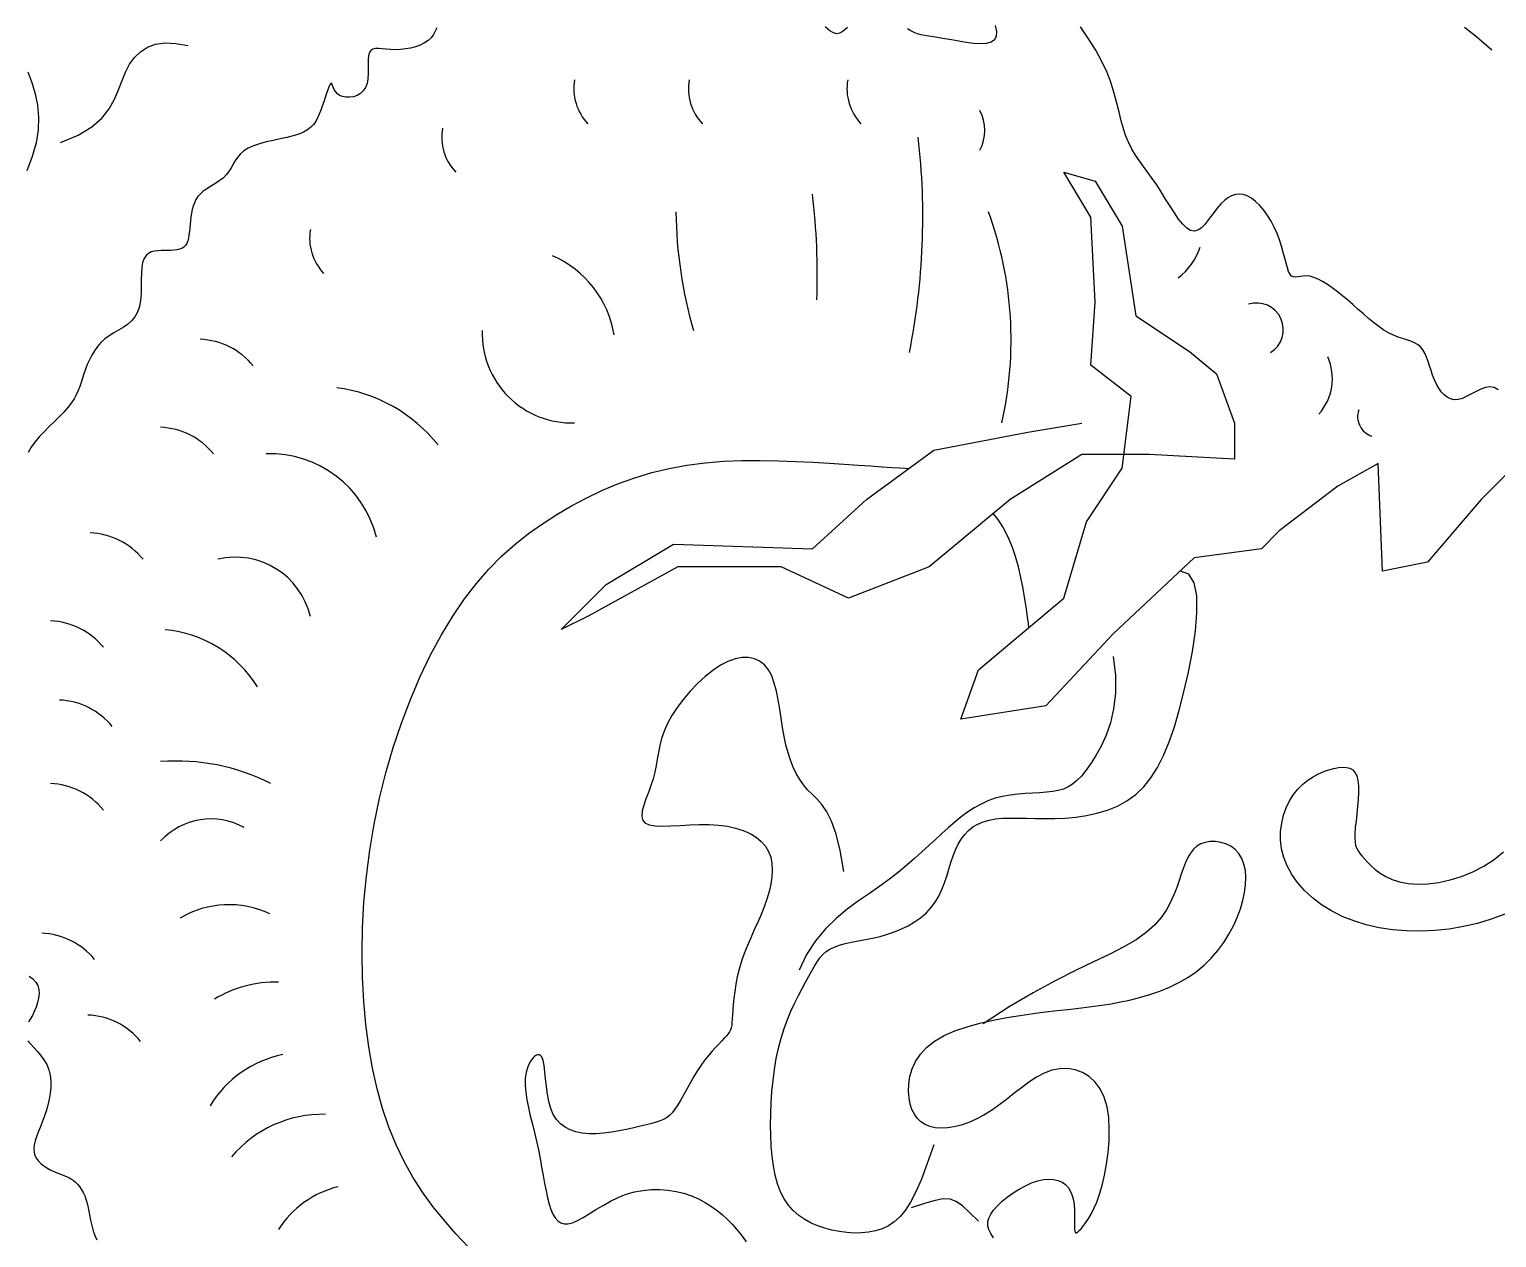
# Model space of a CAD drawing. Extents: x 2475 to 5335, y 627 to 2827.
# Drawn here: x 3400.5 to 3657.5, y 1951.9 to 2163.5 of the extents above; entities that cross this region are included whole.
import ezdxf

# ---------------------------------------------------------------- set-up
doc = ezdxf.new("R2010")
doc.units = 0
doc.header["$MEASUREMENT"] = 0
doc.layers.add('3', color=3, linetype='CONTINUOUS')
doc.layers.add('7', color=7, linetype='CONTINUOUS')

msp = doc.modelspace()

# ---------------------------------------------------------------- linework, layer by layer
at = {"layer": '3'}
for points in [[(3543.79, 2163.87), (3543.34, 2163.44), (3542.89, 2163.08), (3542.44, 2162.84), (3541.94, 2162.77), (3541.37, 2162.9), (3540.71, 2163.29), (3539.93, 2163.97)], [(3569.69, 2164.18), (3569.9, 2163.17), (3569.87, 2162.34), (3569.56, 2161.71), (3568.96, 2161.3), (3568.1, 2161.08), (3567.05, 2161.02), (3565.86, 2161.08), (3564.59, 2161.23), (3563.29, 2161.44), (3562.02, 2161.67), (3560.85, 2161.89), (3559.81, 2162.06), (3558.89, 2162.2), (3558.08, 2162.33), (3557.36, 2162.45), (3556.7, 2162.59), (3556.09, 2162.77), (3555.5, 2162.99), (3554.92, 2163.28), (3554.32, 2163.64)], [(3657.76, 2100.37), (3657.06, 2100.77), (3656.32, 2100.89), (3655.55, 2100.78), (3654.74, 2100.5), (3653.93, 2100.11), (3653.11, 2099.67), (3652.31, 2099.25), (3651.53, 2098.89), (3650.79, 2098.68), (3650.1, 2098.64), (3649.45, 2098.78), (3648.85, 2099.07), (3648.31, 2099.5), (3647.81, 2100.05), (3647.36, 2100.68), (3646.96, 2101.39), (3646.61, 2102.16), (3646.3, 2102.96), (3646.03, 2103.77), (3645.77, 2104.57), (3645.52, 2105.36), (3645.24, 2106.1), (3644.94, 2106.79), (3644.59, 2107.39), (3644.17, 2107.9), (3643.67, 2108.31), (3643.1, 2108.63), (3642.46, 2108.89), (3641.77, 2109.12), (3641.03, 2109.36), (3640.24, 2109.62), (3639.43, 2109.94), (3638.59, 2110.34), (3637.73, 2110.85), (3636.86, 2111.46), (3635.97, 2112.15), (3635.08, 2112.89), (3634.18, 2113.67), (3633.27, 2114.48), (3632.36, 2115.29), (3631.44, 2116.09), (3630.53, 2116.85), (3629.62, 2117.57), (3628.73, 2118.24), (3627.87, 2118.83), (3627.04, 2119.34), (3626.25, 2119.76), (3625.5, 2120.07), (3624.82, 2120.27), (3624.2, 2120.34), (3623.64, 2120.32), (3623.13, 2120.26), (3622.68, 2120.18), (3622.28, 2120.14), (3621.93, 2120.17), (3621.61, 2120.32), (3621.33, 2120.62), (3621.08, 2121.1), (3620.86, 2121.76), (3620.63, 2122.55), (3620.39, 2123.47), (3620.14, 2124.47), (3619.84, 2125.54), (3619.48, 2126.64), (3619.07, 2127.76), (3618.57, 2128.85), (3618, 2129.92), (3617.38, 2130.92), (3616.71, 2131.85), (3616.01, 2132.68), (3615.29, 2133.39), (3614.56, 2133.96), (3613.84, 2134.37), (3613.13, 2134.61), (3612.43, 2134.68), (3611.75, 2134.6), (3611.09, 2134.37), (3610.45, 2134.02), (3609.82, 2133.54), (3609.2, 2132.96), (3608.61, 2132.28), (3608.03, 2131.53), (3607.46, 2130.75), (3606.89, 2129.99), (3606.32, 2129.3), (3605.74, 2128.73), (3605.15, 2128.34), (3604.54, 2128.17), (3603.9, 2128.28), (3603.23, 2128.69), (3602.53, 2129.38), (3601.81, 2130.29), (3601.07, 2131.37), (3600.31, 2132.56), (3599.54, 2133.81), (3598.76, 2135.07), (3597.97, 2136.29), (3597.19, 2137.42), (3596.42, 2138.48), (3595.67, 2139.49), (3594.95, 2140.49), (3594.27, 2141.49), (3593.64, 2142.53), (3593.07, 2143.63), (3592.57, 2144.82), (3592.15, 2146.12), (3591.77, 2147.52), (3591.4, 2149.03), (3591, 2150.63), (3590.54, 2152.32), (3589.97, 2154.1), (3589.27, 2155.96), (3588.39, 2157.88), (3587.31, 2159.87), (3586.03, 2161.9), (3584.6, 2163.97)], [(3651.86, 2163.91), (3654.04, 2162.2), (3656.65, 2159.94)], [(3471.87, 2163.8), (3471.6, 2163.2), (3471.3, 2162.61), (3470.9, 2162.06), (3470.38, 2161.57), (3469.73, 2161.15), (3468.98, 2160.79), (3468.16, 2160.49), (3467.29, 2160.26), (3466.39, 2160.1), (3465.5, 2160), (3464.63, 2159.97), (3463.81, 2160), (3463.04, 2160.06), (3462.34, 2160.13), (3461.71, 2160.17), (3461.16, 2160.15), (3460.71, 2160.04), (3460.35, 2159.82), (3460.1, 2159.45), (3459.95, 2158.91), (3459.89, 2158.23), (3459.88, 2157.44), (3459.88, 2156.6), (3459.87, 2155.73), (3459.8, 2154.87), (3459.66, 2154.06), (3459.4, 2153.35), (3459.01, 2152.76), (3458.5, 2152.3), (3457.91, 2151.96), (3457.27, 2151.74), (3456.61, 2151.64), (3455.97, 2151.64), (3455.38, 2151.75), (3454.87, 2151.96), (3454.47, 2152.26), (3454.16, 2152.63), (3453.93, 2153.02), (3453.76, 2153.4), (3453.63, 2153.72), (3453.52, 2153.97), (3453.42, 2154.09), (3453.3, 2154.05), (3453.15, 2153.83), (3452.98, 2153.44), (3452.78, 2152.91), (3452.56, 2152.29), (3452.32, 2151.59), (3452.07, 2150.84), (3451.82, 2150.09), (3451.56, 2149.35), (3451.29, 2148.65), (3451.01, 2148.01), (3450.68, 2147.41), (3450.29, 2146.87), (3449.82, 2146.37), (3449.25, 2145.92), (3448.56, 2145.52), (3447.72, 2145.17), (3446.73, 2144.86), (3445.62, 2144.59), (3444.43, 2144.34), (3443.21, 2144.08), (3442, 2143.81), (3440.83, 2143.5), (3439.76, 2143.15), (3438.83, 2142.73), (3438.07, 2142.24), (3437.45, 2141.68), (3436.95, 2141.08), (3436.52, 2140.45), (3436.15, 2139.81), (3435.79, 2139.18), (3435.42, 2138.58), (3435, 2138.03), (3434.5, 2137.54), (3433.95, 2137.1), (3433.35, 2136.69), (3432.73, 2136.31), (3432.11, 2135.94), (3431.52, 2135.56), (3430.96, 2135.16), (3430.47, 2134.72), (3430.05, 2134.24), (3429.7, 2133.72), (3429.42, 2133.16), (3429.2, 2132.57), (3429.03, 2131.95), (3428.9, 2131.32), (3428.8, 2130.67), (3428.72, 2130.02), (3428.66, 2129.37), (3428.61, 2128.73), (3428.55, 2128.11), (3428.48, 2127.52), (3428.39, 2126.97), (3428.26, 2126.47), (3428.08, 2126.03), (3427.85, 2125.67), (3427.56, 2125.38), (3427.21, 2125.16), (3426.8, 2125.01), (3426.35, 2124.9), (3425.85, 2124.84), (3425.33, 2124.81), (3424.77, 2124.8), (3424.19, 2124.8), (3423.6, 2124.79), (3423, 2124.76), (3422.43, 2124.69), (3421.88, 2124.53), (3421.39, 2124.29), (3420.96, 2123.91), (3420.61, 2123.4), (3420.36, 2122.71), (3420.21, 2121.83), (3420.15, 2120.81), (3420.13, 2119.68), (3420.12, 2118.48), (3420.08, 2117.27), (3419.99, 2116.09), (3419.8, 2114.99), (3419.48, 2114), (3419.02, 2113.16), (3418.41, 2112.46), (3417.71, 2111.85), (3416.94, 2111.32), (3416.12, 2110.83), (3415.29, 2110.35), (3414.49, 2109.85), (3413.73, 2109.3), (3413.05, 2108.67), (3412.45, 2107.98), (3411.92, 2107.23), (3411.44, 2106.45), (3411.03, 2105.64), (3410.67, 2104.82), (3410.35, 2104), (3410.07, 2103.2), (3409.82, 2102.43), (3409.59, 2101.69), (3409.34, 2100.96), (3409.07, 2100.24), (3408.75, 2099.52), (3408.36, 2098.8), (3407.87, 2098.05), (3407.28, 2097.28), (3406.57, 2096.48), (3405.76, 2095.66), (3404.89, 2094.8), (3403.99, 2093.93), (3403.1, 2093.04), (3402.26, 2092.14), (3401.49, 2091.23), (3400.83, 2090.32), (3400.31, 2089.4)], [(3406, 2143.74), (3409.07, 2145), (3411.44, 2146.43), (3413.21, 2147.98), (3414.5, 2149.61), (3415.45, 2151.29), (3416.16, 2152.95), (3416.76, 2154.56), (3417.37, 2156.06), (3418.09, 2157.43), (3418.95, 2158.63), (3419.98, 2159.62), (3421.2, 2160.39), (3422.63, 2160.91), (3424.28, 2161.15), (3426.18, 2161.08), (3428.35, 2160.68)], [(3400.24, 2156.09), (3400.98, 2154.2), (3401.56, 2152.25), (3401.96, 2150.23), (3402.13, 2148.14), (3402.05, 2145.94), (3401.69, 2143.64), (3401.02, 2141.23), (3400.1, 2138.76)], [(3663.47, 2089.81), (3654.83, 2081.17), (3645.39, 2070.18), (3637.53, 2068.61), (3636.75, 2087.46), (3629.67, 2083.53), (3619.45, 2075.68), (3616.31, 2072.54), (3604.51, 2070.97), (3590.36, 2057.61), (3578.57, 2045.05), (3563.64, 2042.69), (3566.78, 2051.33), (3581.72, 2063.9), (3585.65, 2077.25), (3591.94, 2086.67), (3593.51, 2099.24), (3586.43, 2104.73), (3587.22, 2115.73), (3586.43, 2130.65), (3581.72, 2138.5), (3587.22, 2136.93), (3591.94, 2129.08), (3594.29, 2113.37), (3603.73, 2107.09), (3608.45, 2103.16), (3611.59, 2094.53), (3611.59, 2088.24), (3596.65, 2089.03), (3584.86, 2089.03), (3572.28, 2081.17), (3558.13, 2069.39), (3543.98, 2063.9), (3532.19, 2069.39), (3514.11, 2069.39), (3498.39, 2060.76), (3493.67, 2058.4), (3501.53, 2066.25), (3513.32, 2073.32), (3537.69, 2072.54), (3547.13, 2081.17), (3558.92, 2089.81), (3575.43, 2092.95), (3584.86, 2094.53)], [(3477.38, 1950.23), (3475.21, 1952.55), (3473.15, 1954.9), (3471.21, 1957.32), (3469.39, 1959.82), (3467.7, 1962.44), (3466.16, 1965.21), (3464.76, 1968.14), (3463.5, 1971.24), (3462.4, 1974.51), (3461.44, 1977.94), (3460.63, 1981.53), (3459.97, 1985.27), (3459.45, 1989.17), (3459.08, 1993.22), (3458.86, 1997.41), (3458.79, 2001.73), (3458.88, 2006.14), (3459.13, 2010.63), (3459.55, 2015.16), (3460.13, 2019.72), (3460.89, 2024.28), (3461.83, 2028.82), (3462.95, 2033.31), (3464.25, 2037.71), (3465.69, 2042.01), (3467.27, 2046.16), (3468.98, 2050.15), (3470.79, 2053.93), (3472.69, 2057.47), (3474.67, 2060.76), (3476.72, 2063.75), (3478.83, 2066.48), (3481, 2068.97), (3483.24, 2071.23), (3485.55, 2073.29), (3487.92, 2075.19), (3490.37, 2076.93), (3492.89, 2078.56), (3495.48, 2080.08), (3498.14, 2081.49), (3500.88, 2082.79), (3503.69, 2083.96), (3506.58, 2084.99), (3509.54, 2085.88), (3512.58, 2086.62), (3515.68, 2087.2), (3518.86, 2087.6), (3522.08, 2087.86), (3525.31, 2088), (3528.52, 2088.02), (3531.69, 2087.97), (3534.77, 2087.85), (3537.74, 2087.69), (3540.58, 2087.52), (3543.24, 2087.35), (3545.7, 2087.2), (3547.92, 2087.05), (3549.89, 2086.92), (3551.56, 2086.8), (3552.91, 2086.71), (3553.91, 2086.64), (3554.52, 2086.59)], [(3575.57, 2058.73), (3575.49, 2059.44), (3575.35, 2060.56), (3575.14, 2062.02), (3574.88, 2063.72), (3574.56, 2065.57), (3574.19, 2067.49), (3573.75, 2069.38), (3573.27, 2071.16), (3572.73, 2072.75), (3572.15, 2074.15), (3571.57, 2075.36), (3571.01, 2076.38), (3570.48, 2077.22), (3570.01, 2077.89), (3569.62, 2078.39), (3569.35, 2078.73)], [(3558.92, 1968.09), (3557.79, 1964.84), (3556.75, 1962.12), (3555.77, 1959.89), (3554.83, 1958.07), (3553.91, 1956.63), (3552.98, 1955.5), (3552.01, 1954.62), (3550.99, 1953.95), (3549.9, 1953.43), (3548.74, 1953.06), (3547.52, 1952.81), (3546.27, 1952.68), (3544.98, 1952.66), (3543.69, 1952.74), (3542.39, 1952.91), (3541.1, 1953.17), (3539.84, 1953.5), (3538.61, 1953.92), (3537.43, 1954.42), (3536.32, 1955.03), (3535.28, 1955.75), (3534.32, 1956.59), (3533.46, 1957.56), (3532.72, 1958.66), (3532.09, 1959.91), (3531.57, 1961.3), (3531.16, 1962.8), (3530.85, 1964.41), (3530.62, 1966.11), (3530.47, 1967.89), (3530.38, 1969.73), (3530.36, 1971.62), (3530.38, 1973.55), (3530.46, 1975.5), (3530.59, 1977.46), (3530.78, 1979.41), (3531.04, 1981.33), (3531.35, 1983.22), (3531.74, 1985.05), (3532.19, 1986.8), (3532.72, 1988.48), (3533.3, 1990.07), (3533.92, 1991.56), (3534.57, 1992.97), (3535.22, 1994.29), (3535.86, 1995.51), (3536.47, 1996.64), (3537.04, 1997.67), (3537.55, 1998.6), (3538.03, 1999.44), (3538.49, 2000.19), (3538.97, 2000.86), (3539.49, 2001.45), (3540.06, 2001.96), (3540.72, 2002.4), (3541.49, 2002.77), (3542.39, 2003.09), (3543.41, 2003.36), (3544.52, 2003.6), (3545.7, 2003.84), (3546.94, 2004.08), (3548.22, 2004.34), (3549.51, 2004.64), (3550.8, 2005), (3552.06, 2005.43), (3553.29, 2005.93), (3554.46, 2006.51), (3555.58, 2007.17), (3556.62, 2007.91), (3557.58, 2008.73), (3558.43, 2009.64), (3559.18, 2010.63), (3559.81, 2011.7), (3560.34, 2012.83), (3560.8, 2014.01), (3561.2, 2015.21), (3561.57, 2016.41), (3561.93, 2017.58), (3562.3, 2018.72), (3562.72, 2019.79), (3563.19, 2020.78), (3563.73, 2021.67), (3564.34, 2022.48), (3565.03, 2023.19), (3565.79, 2023.8), (3566.64, 2024.32), (3567.58, 2024.72), (3568.62, 2025.02), (3569.74, 2025.22), (3570.97, 2025.32), (3572.29, 2025.36), (3573.69, 2025.35), (3575.18, 2025.32), (3576.76, 2025.28), (3578.41, 2025.26), (3580.14, 2025.29), (3581.95, 2025.37), (3583.79, 2025.54), (3585.66, 2025.81), (3587.51, 2026.2), (3589.33, 2026.75), (3591.09, 2027.46), (3592.75, 2028.36), (3594.29, 2029.47), (3595.7, 2030.82), (3596.97, 2032.41), (3598.13, 2034.24), (3599.18, 2036.34), (3600.16, 2038.7), (3601.07, 2041.34), (3601.92, 2044.26), (3602.75, 2047.47), (3603.53, 2050.95), (3604.23, 2054.56), (3604.75, 2058.1), (3605.03, 2061.4), (3604.99, 2064.29), (3604.54, 2066.57), (3603.62, 2068.07), (3602.16, 2068.61)], [(3543.2, 2015.99), (3542.56, 2019.68), (3541.83, 2022.57), (3541.03, 2024.79), (3540.19, 2026.47), (3539.33, 2027.74), (3538.47, 2028.72), (3537.63, 2029.54), (3536.84, 2030.32), (3536.11, 2031.18), (3535.45, 2032.13), (3534.85, 2033.17), (3534.31, 2034.29), (3533.83, 2035.51), (3533.41, 2036.81), (3533.04, 2038.2), (3532.72, 2039.68), (3532.44, 2041.24), (3532.19, 2042.85), (3531.95, 2044.46), (3531.68, 2046.05), (3531.38, 2047.57), (3531, 2048.98), (3530.54, 2050.25), (3529.96, 2051.33), (3529.26, 2052.2), (3528.43, 2052.85), (3527.5, 2053.28), (3526.46, 2053.49), (3525.34, 2053.48), (3524.14, 2053.25), (3522.88, 2052.79), (3521.58, 2052.12), (3520.24, 2051.23), (3518.89, 2050.15), (3517.56, 2048.93), (3516.29, 2047.6), (3515.09, 2046.2), (3514.01, 2044.76), (3513.06, 2043.31), (3512.28, 2041.91), (3511.68, 2040.57), (3511.24, 2039.29), (3510.92, 2038.06), (3510.69, 2036.87), (3510.49, 2035.7), (3510.3, 2034.55), (3510.08, 2033.39), (3509.79, 2032.22), (3509.4, 2031.04), (3508.95, 2029.86), (3508.51, 2028.71), (3508.13, 2027.63), (3507.87, 2026.63), (3507.78, 2025.76), (3507.92, 2025.04), (3508.35, 2024.5), (3509.1, 2024.16), (3510.14, 2023.98), (3511.43, 2023.93), (3512.9, 2023.98), (3514.51, 2024.07), (3516.19, 2024.17), (3517.91, 2024.24), (3519.61, 2024.24), (3521.24, 2024.13), (3522.79, 2023.92), (3524.23, 2023.6), (3525.56, 2023.18), (3526.76, 2022.64), (3527.81, 2022.01), (3528.71, 2021.28), (3529.44, 2020.44), (3529.99, 2019.51), (3530.37, 2018.49), (3530.58, 2017.4), (3530.65, 2016.24), (3530.59, 2015.02), (3530.4, 2013.76), (3530.1, 2012.47), (3529.7, 2011.15), (3529.22, 2009.82), (3528.67, 2008.48), (3528.09, 2007.13), (3527.47, 2005.77), (3526.86, 2004.4), (3526.28, 2003.03), (3525.73, 2001.66), (3525.25, 2000.29), (3524.85, 1998.91), (3524.52, 1997.56), (3524.27, 1996.25), (3524.07, 1994.99), (3523.92, 1993.8), (3523.81, 1992.7), (3523.73, 1991.72), (3523.68, 1990.86), (3523.63, 1990.15), (3523.58, 1989.55), (3523.53, 1989.06), (3523.45, 1988.64), (3523.33, 1988.26), (3523.16, 1987.92), (3522.93, 1987.57), (3522.63, 1987.2), (3522.24, 1986.78), (3521.78, 1986.31), (3521.26, 1985.78), (3520.69, 1985.18), (3520.09, 1984.52), (3519.46, 1983.79), (3518.82, 1982.98), (3518.17, 1982.09), (3517.54, 1981.12), (3516.92, 1980.09), (3516.32, 1979.04), (3515.73, 1977.99), (3515.16, 1976.96), (3514.62, 1976), (3514.09, 1975.13), (3513.59, 1974.37), (3513.1, 1973.75), (3512.62, 1973.26), (3512.13, 1972.87), (3511.59, 1972.55), (3510.99, 1972.3), (3510.31, 1972.07), (3509.52, 1971.85), (3508.61, 1971.62), (3507.56, 1971.36), (3506.39, 1971.08), (3505.13, 1970.8), (3503.81, 1970.54), (3502.46, 1970.32), (3501.11, 1970.15), (3499.79, 1970.05), (3498.52, 1970.05), (3497.33, 1970.16), (3496.24, 1970.38), (3495.24, 1970.72), (3494.34, 1971.2), (3493.55, 1971.8), (3492.86, 1972.55), (3492.29, 1973.45), (3491.84, 1974.5), (3491.5, 1975.7), (3491.26, 1977), (3491.09, 1978.34), (3490.95, 1979.65), (3490.83, 1980.89), (3490.69, 1981.99), (3490.52, 1982.89), (3490.26, 1983.53), (3489.93, 1983.87), (3489.52, 1983.91), (3489.08, 1983.7), (3488.63, 1983.25), (3488.2, 1982.61), (3487.83, 1981.78), (3487.55, 1980.82), (3487.38, 1979.74), (3487.35, 1978.57), (3487.45, 1977.32), (3487.65, 1976), (3487.92, 1974.63), (3488.25, 1973.21), (3488.62, 1971.75), (3488.99, 1970.26), (3489.35, 1968.74), (3489.67, 1967.22), (3489.97, 1965.7), (3490.25, 1964.21), (3490.51, 1962.75), (3490.77, 1961.36), (3491.02, 1960.05), (3491.29, 1958.84), (3491.58, 1957.75), (3491.88, 1956.79), (3492.23, 1955.97), (3492.62, 1955.3), (3493.07, 1954.79), (3493.58, 1954.44), (3494.17, 1954.27), (3494.85, 1954.28), (3495.64, 1954.48), (3496.53, 1954.86), (3497.52, 1955.4), (3498.6, 1956.05), (3499.76, 1956.77), (3501, 1957.51), (3502.31, 1958.23), (3503.67, 1958.89), (3505.07, 1959.45), (3506.51, 1959.87), (3507.98, 1960.14), (3509.45, 1960.29), (3510.92, 1960.3), (3512.37, 1960.19), (3513.79, 1959.96), (3515.16, 1959.63), (3516.47, 1959.19), (3517.71, 1958.65), (3518.88, 1958.03), (3519.97, 1957.34), (3520.99, 1956.6), (3521.93, 1955.83), (3522.81, 1955.03), (3523.61, 1954.22), (3524.33, 1953.43), (3524.98, 1952.65), (3525.56, 1951.89), (3526.06, 1951.13)], [(3590.36, 2053.69), (3590.74, 2050.32), (3590.75, 2047.27), (3590.43, 2044.52), (3589.87, 2042.06), (3589.13, 2039.89), (3588.26, 2037.98), (3587.34, 2036.32), (3586.43, 2034.91), (3585.58, 2033.72), (3584.78, 2032.73), (3584.01, 2031.93), (3583.24, 2031.3), (3582.45, 2030.81), (3581.62, 2030.44), (3580.73, 2030.18), (3579.75, 2030), (3578.67, 2029.88), (3577.49, 2029.8), (3576.25, 2029.73), (3574.95, 2029.65), (3573.63, 2029.55), (3572.29, 2029.39), (3570.96, 2029.15), (3569.66, 2028.82), (3568.41, 2028.37), (3567.2, 2027.8), (3566.02, 2027.14), (3564.86, 2026.38), (3563.73, 2025.55), (3562.61, 2024.64), (3561.49, 2023.68), (3560.36, 2022.67), (3559.22, 2021.62), (3558.05, 2020.54), (3556.84, 2019.42), (3555.56, 2018.27), (3554.21, 2017.1), (3552.75, 2015.9), (3551.18, 2014.68), (3549.49, 2013.44), (3547.65, 2012.17), (3545.73, 2010.84), (3543.77, 2009.39), (3541.82, 2007.77), (3539.95, 2005.95), (3538.21, 2003.86), (3536.65, 2001.47), (3535.34, 1998.72)], [(3658.92, 2008.53), (3656.57, 2007.65), (3654.15, 2006.92), (3651.69, 2006.34), (3649.19, 2005.91), (3646.68, 2005.65), (3644.18, 2005.54), (3641.71, 2005.59), (3639.28, 2005.8), (3636.93, 2006.16), (3634.66, 2006.67), (3632.49, 2007.33), (3630.46, 2008.14), (3628.57, 2009.09), (3626.83, 2010.18), (3625.27, 2011.38), (3623.87, 2012.67), (3622.66, 2014.05), (3621.65, 2015.48), (3620.84, 2016.97), (3620.24, 2018.48), (3619.85, 2020), (3619.67, 2021.52), (3619.68, 2023.02), (3619.86, 2024.47), (3620.19, 2025.86), (3620.66, 2027.17), (3621.25, 2028.38), (3621.94, 2029.47), (3622.72, 2030.44), (3623.56, 2031.28), (3624.46, 2031.99), (3625.38, 2032.6), (3626.32, 2033.1), (3627.25, 2033.5), (3628.15, 2033.82), (3629.02, 2034.06), (3629.82, 2034.21), (3630.55, 2034.28), (3631.22, 2034.24), (3631.8, 2034.09), (3632.3, 2033.8), (3632.7, 2033.36), (3633.01, 2032.75), (3633.21, 2031.96), (3633.3, 2030.99), (3633.31, 2029.86), (3633.25, 2028.64), (3633.14, 2027.36), (3633.01, 2026.08), (3632.88, 2024.84), (3632.76, 2023.68), (3632.68, 2022.67), (3632.67, 2021.82), (3632.71, 2021.13), (3632.82, 2020.55), (3633, 2020.05), (3633.24, 2019.6), (3633.55, 2019.17), (3633.93, 2018.72), (3634.39, 2018.22), (3634.92, 2017.64), (3635.54, 2017.01), (3636.26, 2016.36), (3637.11, 2015.71), (3638.08, 2015.12), (3639.21, 2014.59), (3640.51, 2014.18), (3641.99, 2013.9), (3643.65, 2013.79), (3645.46, 2013.85), (3647.39, 2014.1), (3649.37, 2014.52), (3651.38, 2015.13), (3653.35, 2015.92), (3655.26, 2016.91), (3657.05, 2018.09), (3658.69, 2019.46)], [(3569.4, 1951.83), (3568.9, 1952.56), (3568.57, 1953.26), (3568.4, 1953.94), (3568.4, 1954.61), (3568.56, 1955.29), (3568.9, 1955.98), (3569.4, 1956.7), (3570.07, 1957.45), (3570.89, 1958.22), (3571.81, 1958.97), (3572.82, 1959.69), (3573.89, 1960.36), (3574.98, 1960.95), (3576.07, 1961.44), (3577.13, 1961.81), (3578.13, 1962.03), (3579.06, 1962.11), (3579.92, 1962.05), (3580.7, 1961.87), (3581.39, 1961.56), (3582, 1961.14), (3582.5, 1960.61), (3582.9, 1959.97), (3583.19, 1959.24), (3583.39, 1958.44), (3583.51, 1957.6), (3583.57, 1956.75), (3583.59, 1955.92), (3583.58, 1955.13), (3583.56, 1954.42), (3583.55, 1953.82), (3583.56, 1953.35), (3583.61, 1953), (3583.68, 1952.79), (3583.8, 1952.69), (3583.95, 1952.71), (3584.16, 1952.85), (3584.42, 1953.09), (3584.73, 1953.43), (3585.1, 1953.87), (3585.52, 1954.43), (3585.98, 1955.12), (3586.47, 1955.95), (3586.96, 1956.94), (3587.46, 1958.1), (3587.94, 1959.46), (3588.4, 1961.02), (3588.82, 1962.79), (3589.18, 1964.72), (3589.46, 1966.76), (3589.63, 1968.84), (3589.67, 1970.91), (3589.56, 1972.91), (3589.28, 1974.78), (3588.79, 1976.46), (3588.1, 1977.91), (3587.21, 1979.12), (3586.17, 1980.07), (3584.99, 1980.78), (3583.72, 1981.25), (3582.38, 1981.47), (3581, 1981.45), (3579.62, 1981.18), (3578.26, 1980.67), (3576.91, 1979.96), (3575.58, 1979.1), (3574.27, 1978.13), (3572.95, 1977.1), (3571.64, 1976.06), (3570.33, 1975.05), (3569.01, 1974.11), (3567.68, 1973.29), (3566.35, 1972.59), (3565.04, 1972.02), (3563.75, 1971.57), (3562.51, 1971.26), (3561.32, 1971.07), (3560.21, 1971.02), (3559.18, 1971.1), (3558.25, 1971.31), (3557.41, 1971.66), (3556.68, 1972.13), (3556.05, 1972.73), (3555.53, 1973.46), (3555.11, 1974.3), (3554.8, 1975.26), (3554.6, 1976.33), (3554.51, 1977.51), (3554.55, 1978.77), (3554.76, 1980.08), (3555.15, 1981.41), (3555.75, 1982.72), (3556.59, 1983.99), (3557.68, 1985.19), (3559.05, 1986.28), (3560.72, 1987.25), (3562.64, 1988.09), (3564.75, 1988.81), (3567.01, 1989.44), (3569.35, 1989.97), (3571.73, 1990.42), (3574.08, 1990.8), (3576.35, 1991.12), (3578.49, 1991.4), (3580.52, 1991.63), (3582.46, 1991.85), (3584.32, 1992.06), (3586.13, 1992.27), (3587.9, 1992.5), (3589.65, 1992.77), (3591.41, 1993.09), (3593.19, 1993.46), (3594.98, 1993.91), (3596.75, 1994.43), (3598.5, 1995.03), (3600.21, 1995.73), (3601.86, 1996.53), (3603.43, 1997.43), (3604.91, 1998.45), (3606.28, 1999.59), (3607.53, 2000.83), (3608.68, 2002.16), (3609.71, 2003.56), (3610.62, 2005), (3611.41, 2006.48), (3612.09, 2007.97), (3612.64, 2009.45), (3613.07, 2010.91), (3613.37, 2012.32), (3613.55, 2013.69), (3613.59, 2014.98), (3613.5, 2016.18), (3613.26, 2017.29), (3612.89, 2018.28), (3612.38, 2019.13), (3611.72, 2019.85), (3610.94, 2020.41), (3610.09, 2020.83), (3609.18, 2021.11), (3608.26, 2021.25), (3607.35, 2021.25), (3606.48, 2021.11), (3605.69, 2020.84), (3605.01, 2020.43), (3604.42, 2019.89), (3603.9, 2019.23), (3603.45, 2018.46), (3603.04, 2017.59), (3602.65, 2016.62), (3602.28, 2015.56), (3601.89, 2014.42), (3601.48, 2013.21), (3601, 2011.94), (3600.41, 2010.63), (3599.67, 2009.29), (3598.74, 2007.95), (3597.57, 2006.61), (3596.13, 2005.29), (3594.36, 2004.02), (3592.24, 2002.78), (3589.76, 2001.52), (3586.92, 2000.17), (3583.74, 1998.64), (3580.21, 1996.87), (3576.33, 1994.77), (3572.12, 1992.27), (3567.57, 1989.29)], [(3400.51, 1997.65), (3401.14, 1997.17), (3401.65, 1996.63), (3402, 1996.03), (3402.19, 1995.34), (3402.24, 1994.6), (3402.15, 1993.83), (3401.97, 1993.03), (3401.71, 1992.24), (3401.39, 1991.49), (3401.05, 1990.78), (3400.69, 1990.14), (3400.36, 1989.6)], [(3400.24, 1986.33), (3400.73, 1985.79), (3401.3, 1985.19), (3401.9, 1984.52), (3402.5, 1983.8), (3403.06, 1983.01), (3403.56, 1982.17), (3403.94, 1981.26), (3404.18, 1980.3), (3404.29, 1979.28), (3404.28, 1978.24), (3404.18, 1977.18), (3403.99, 1976.11), (3403.74, 1975.05), (3403.44, 1974.02), (3403.1, 1973.02), (3402.75, 1972.08), (3402.4, 1971.18), (3402.06, 1970.34), (3401.77, 1969.54), (3401.53, 1968.79), (3401.37, 1968.09), (3401.3, 1967.44), (3401.34, 1966.82), (3401.51, 1966.26), (3401.78, 1965.73), (3402.15, 1965.25), (3402.59, 1964.81), (3403.08, 1964.42), (3403.61, 1964.06), (3404.15, 1963.76), (3404.68, 1963.49), (3405.19, 1963.27), (3405.67, 1963.08), (3406.13, 1962.9), (3406.58, 1962.74), (3407, 1962.57), (3407.41, 1962.39), (3407.81, 1962.17), (3408.2, 1961.92), (3408.57, 1961.61), (3408.94, 1961.25), (3409.29, 1960.83), (3409.62, 1960.35), (3409.93, 1959.79), (3410.22, 1959.16), (3410.47, 1958.45), (3410.7, 1957.66), (3410.89, 1956.79), (3411.07, 1955.86), (3411.25, 1954.91), (3411.45, 1953.97), (3411.69, 1953.07), (3411.99, 1952.23), (3412.36, 1951.5)], [(3566.78, 1954.74), (3565.21, 1956.29), (3563.94, 1957.42), (3562.84, 1958.17), (3561.77, 1958.57), (3560.59, 1958.63), (3559.15, 1958.38), (3557.33, 1957.86), (3554.99, 1957.09)]]:
    msp.add_lwpolyline(points, dxfattribs=at)
for centre, radius, start, end in [((3504.88, 2153.15), 8.99, 170.127, 223.3034), ((3524.94, 2153.15), 8.99, 170.127, 223.3034), ((3552.71, 2153.15), 8.99, 170.127, 223.3034), ((3560.46, 2145.83), 7.41, 332.0763, 27.9237), ((3481.74, 2144.67), 8.99, 170.127, 223.3034), ((3435.57, 2130.69), 121.44, 348.7085, 6.6122), ((3417.97, 2120.4), 120.56, 357.9852, 6.7914), ((3592.22, 2132.57), 78.46, 180.7317, 196.1391), ((3506.43, 2109.12), 66.04, 347.2841, 19.8758), ((3458.6, 2126.95), 8.99, 170.127, 223.3034), ((3595.55, 2128.49), 10.48, 305.9943, 342.8754), ((3484.57, 2106.81), 18.68, 9.8305, 65.9756), ((3615.46, 2110.91), 4.69, 301.5338, 107.3978), ((3495.55, 2110.3), 15.73, 178.3092, 271.7488), ((3429.95, 2096.62), 12.62, 39.2463, 87.6699), ((3619.36, 2102.34), 9.38, 318.554, 23.9362), ((3450.83, 2073.75), 27.23, 38.5796, 82.5183), ((3636.81, 2095.74), 3.65, 161.5593, 251.6171), ((3423, 2081.21), 12.62, 39.2463, 87.6699), ((3442.61, 2069.94), 19.26, 13.8485, 91.7377), ((3410.66, 2062.71), 12.62, 39.2463, 87.6699), ((3436.63, 2057.58), 13.48, 13.2956, 103.2374), ((3403.72, 2047.3), 12.62, 39.2463, 87.6699), ((3422.36, 2037.15), 21.3, 31.7131, 84.8199), ((3405.26, 2033.43), 12.62, 39.2463, 87.6699), ((3426.39, 1999.43), 35.93, 62.8183, 94.5842), ((3403.72, 2018.79), 12.62, 39.2463, 87.6699), ((3432.32, 2013.17), 12.03, 60.906, 137.0214), ((3435.51, 1993.37), 16.82, 64.853, 120.594), ((3402.18, 1992.59), 12.62, 39.2463, 87.6699), ((3443.73, 1975.65), 20.99, 88.8573, 120.9767), ((3410.24, 1978.25), 12.62, 39.2463, 87.6699), ((3448.79, 1964.91), 19.41, 101.5662, 148.8144), ((3451.93, 1952.6), 20.87, 88.7666, 140.0777), ((3458.73, 1943.94), 17.33, 103.7168, 147.3038)]:
    msp.add_arc(centre, radius, start, end, dxfattribs=at)
at = {"layer": '7'}
for radius in [640, 600]:
    msp.add_circle((3904.88, 1987.44), radius, dxfattribs=at)

doc.saveas('drawing.dxf')
